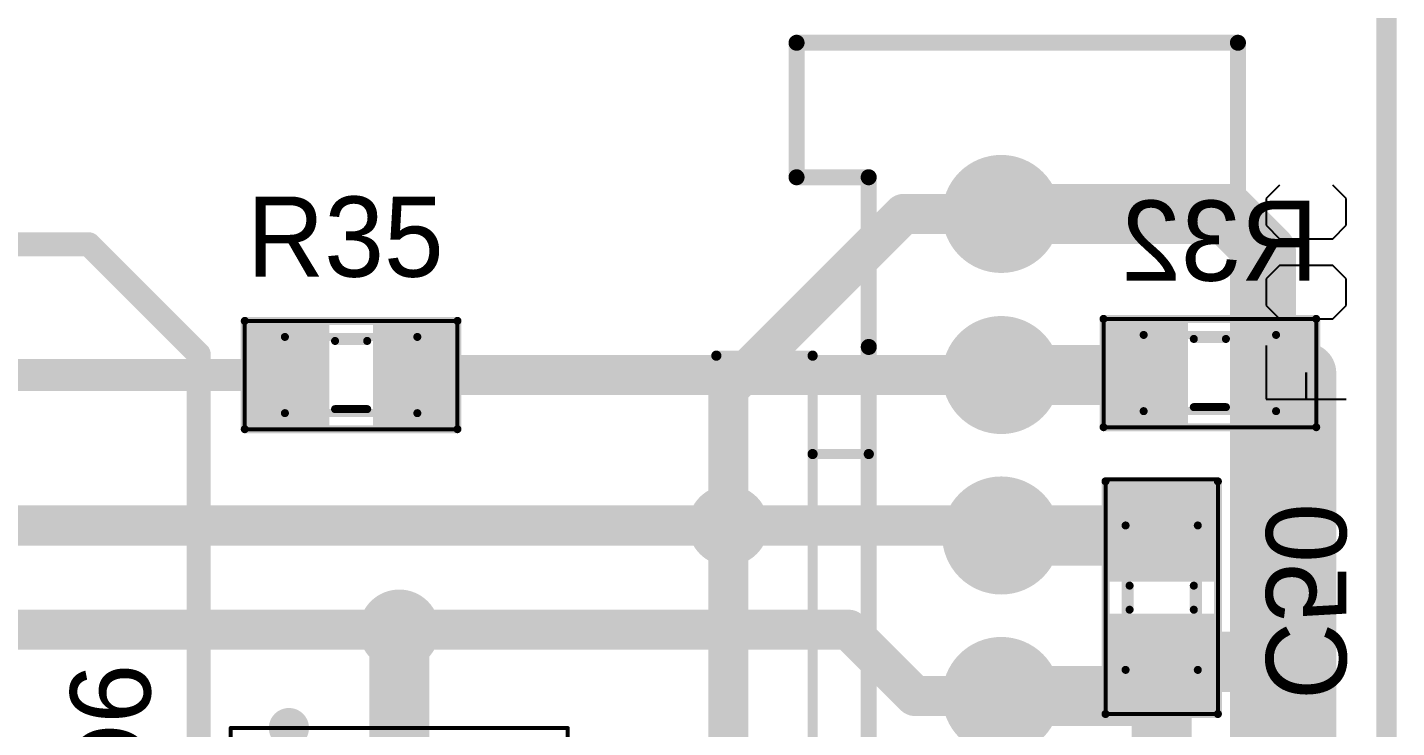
# Model space of a CAD drawing. Header units: millimetres. Extents: x 29 to 180, y 30 to 200.
# Drawn here: x 163.07 to 180.13, y 117.48 to 126.21 of the extents above; entities that cross this region are included whole.
import ezdxf

# ---------------------------------------------------------------- set-up
doc = ezdxf.new("R2010")
doc.units = ezdxf.units.MM
for name, color, linetype in [('BottomLayer', 5, 'Continuous'), ('BottomOverlay', 54, 'Continuous'), ('BottomPaste', 16, 'Continuous'), ('BottomSolder', 6, 'Continuous'), ('Mechanical1', 6, 'Continuous'), ('Mechanical13', 56, 'Continuous'), ('Mechanical15', 56, 'Continuous'), ('MultiLayer', 9, 'Continuous'), ('PadHoleLayer', 156, 'Continuous'), ('TopLayer', 1, 'Continuous'), ('TopOverlay', 2, 'Continuous'), ('TopPaste', 8, 'Continuous'), ('TopSolder', 216, 'Continuous'), ('ViaHoleLayer', 16, 'Continuous')]:
    doc.layers.add(name, color=color, linetype=linetype)

# ---------------------------------------------------------------- blocks, each defined once
blk = doc.blocks.new('SMD_C_0603_B_251')
at = {"layer": 'BottomLayer'}
for points in [[(-1.29999994, 0.5499989), (-1.29999994, -0.5499989), (-0.30000194, 0.5499989), (-0.30000194, -0.5499989)], [(0.2999994, 0.5499989), (0.2999994, -0.5499989), (1.2999974, 0.5499989), (1.2999974, -0.5499989)]]:
    blk.add_solid(points, dxfattribs=at)
at = {"layer": 'BottomOverlay', "const_width": 0.0999998}
for points in [[(-1.44999964, -0.7000011399999999), (-1.44999964, 0.7000011399999999)], [(1.44999964, 0.7000011399999999), (-1.44999964, 0.7000011399999999)], [(1.44999964, -0.7000011399999999), (1.44999964, 0.7000011399999999)], [(0.1499997, 0.40000174), (-0.1499997, 0.40000174)], [(0.1499997, -0.3999992), (-0.1499997, -0.3999992)], [(1.44999964, -0.7000011399999999), (-1.44999964, -0.7000011399999999)]]:
    blk.add_lwpolyline(points, dxfattribs=at)
at = {"layer": 'BottomOverlay', "const_width": 0.0499999}
for points in [[(-1.47499832, 0.7000011399999999, 1), (-1.42500096, 0.7000011399999999, 1)], [(-1.47499832, 0.7000011399999999, 1), (-1.42500096, 0.7000011399999999, 1)], [(1.42500096, 0.7000011399999999, 1), (1.47499832, 0.7000011399999999, 1)], [(1.42500096, 0.7000011399999999, 1), (1.47499832, 0.7000011399999999, 1)], [(-0.17499838, 0.40000174, 1), (-0.12500102, 0.40000174, 1)], [(0.12500102, 0.40000174, 1), (0.17499838, 0.40000174, 1)], [(-0.17499838, -0.3999992, 1), (-0.12500102, -0.3999992, 1)], [(0.12500102, -0.3999992, 1), (0.17499838, -0.3999992, 1)], [(-1.47499832, -0.7000011399999999, 1), (-1.42500096, -0.7000011399999999, 1)], [(-1.47499832, -0.7000011399999999, 1), (-1.42500096, -0.7000011399999999, 1)], [(1.42500096, -0.7000011399999999, 1), (1.47499832, -0.7000011399999999, 1)], [(1.42500096, -0.7000011399999999, 1), (1.47499832, -0.7000011399999999, 1)]]:
    blk.add_lwpolyline(points, format="xyb", close=True, dxfattribs=at)
at = {"layer": 'BottomPaste'}
for points in [[(-1.29999994, 0.5499989), (-1.29999994, -0.5499989), (-0.30000194, 0.5499989), (-0.30000194, -0.5499989)], [(0.2999994, 0.5499989), (0.2999994, -0.5499989), (1.2999974, 0.5499989), (1.2999974, -0.5499989)]]:
    blk.add_solid(points, dxfattribs=at)
at = {"layer": 'BottomSolder'}
for points in [[(-1.40159994, 0.6515989), (-1.40159994, -0.6515989), (-0.19840194, 0.6515989), (-0.19840194, -0.6515989)], [(0.1983994, 0.6515989), (0.1983994, -0.6515989), (1.4015974, 0.6515989), (1.4015974, -0.6515989)]]:
    blk.add_solid(points, dxfattribs=at)
at = {"layer": 'Mechanical13', "const_width": 0.0999998}
for points in [[(-0.90000074, -0.4499991), (-0.90000074, 0.45000164)], [(0.8999982, 0.45000164), (-0.90000074, 0.45000164)], [(0.8999982, -0.4499991), (0.8999982, 0.45000164)], [(0.8999982, -0.4499991), (-0.90000074, -0.4499991)]]:
    blk.add_lwpolyline(points, dxfattribs=at)
at = {"layer": 'Mechanical13', "const_width": 0.0499999}
for points in [[(-0.9249994199999999, 0.45000164, 1), (-0.8750020599999999, 0.45000164, 1)], [(-0.9249994199999999, 0.45000164, 1), (-0.8750020599999999, 0.45000164, 1)], [(0.8749995199999999, 0.45000164, 1), (0.9249968799999999, 0.45000164, 1)], [(0.8749995199999999, 0.45000164, 1), (0.9249968799999999, 0.45000164, 1)], [(-0.9249994199999999, -0.4499991, 1), (-0.8750020599999999, -0.4499991, 1)], [(-0.9249994199999999, -0.4499991, 1), (-0.8750020599999999, -0.4499991, 1)], [(0.8749995199999999, -0.4499991, 1), (0.9249968799999999, -0.4499991, 1)], [(0.8749995199999999, -0.4499991, 1), (0.9249968799999999, -0.4499991, 1)]]:
    blk.add_lwpolyline(points, format="xyb", close=True, dxfattribs=at)
at = {"layer": 'Mechanical15', "const_width": 0.0499999}
for points in [[(-1.47500086, -0.7000011399999999), (-1.47500086, 0.7000011399999999)], [(1.44999964, 0.7000011399999999), (-1.47500086, 0.7000011399999999)], [(1.44999964, -0.7000011399999999), (1.44999964, 0.7000011399999999)], [(1.44999964, -0.7000011399999999), (-1.47500086, -0.7000011399999999)]]:
    blk.add_lwpolyline(points, dxfattribs=at)
at = {"layer": 'Mechanical15', "const_width": 0.02499868}
for points in [[(-1.4875002, 0.7000011399999999, 1), (-1.46250152, 0.7000011399999999, 1)], [(-1.4875002, 0.7000011399999999, 1), (-1.46250152, 0.7000011399999999, 1)], [(1.4375003, 0.7000011399999999, 1), (1.46249898, 0.7000011399999999, 1)], [(1.4375003, 0.7000011399999999, 1), (1.46249898, 0.7000011399999999, 1)], [(-1.4875002, -0.7000011399999999, 1), (-1.46250152, -0.7000011399999999, 1)], [(-1.4875002, -0.7000011399999999, 1), (-1.46250152, -0.7000011399999999, 1)], [(1.4375003, -0.7000011399999999, 1), (1.46249898, -0.7000011399999999, 1)], [(1.4375003, -0.7000011399999999, 1), (1.46249898, -0.7000011399999999, 1)]]:
    blk.add_lwpolyline(points, format="xyb", close=True, dxfattribs=at)
blk = doc.blocks.new('SOT_23_DBV__380')
at = {"layer": 'Mechanical13', "const_width": 0.0999998}
for points in [[(-0.8750020599999999, -1.52499822), (-0.8750020599999999, 1.52500076)], [(-0.8750020599999999, 1.52500076), (0.8749995199999999, 1.52500076)], [(0.8749995199999999, -1.52499822), (0.8749995199999999, 1.52500076)], [(-0.8750020599999999, -1.52499822), (0.8749995199999999, -1.52499822)]]:
    blk.add_lwpolyline(points, dxfattribs=at)
at = {"layer": 'Mechanical13', "const_width": 0.0499999}
for points in [[(-0.90000074, 1.52500076, 1), (-0.85000338, 1.52500076, 1)], [(-0.90000074, 1.52500076, 1), (-0.85000338, 1.52500076, 1)], [(0.85000084, 1.52500076, 1), (0.8999982, 1.52500076, 1)], [(0.85000084, 1.52500076, 1), (0.8999982, 1.52500076, 1)], [(-0.90000074, -1.52499822, 1), (-0.85000338, -1.52499822, 1)], [(-0.90000074, -1.52499822, 1), (-0.85000338, -1.52499822, 1)], [(0.85000084, -1.52499822, 1), (0.8999982, -1.52499822, 1)], [(0.85000084, -1.52499822, 1), (0.8999982, -1.52499822, 1)]]:
    blk.add_lwpolyline(points, format="xyb", close=True, dxfattribs=at)
at = {"layer": 'Mechanical15'}
for points, const_width in [([(-2.10000088, -1.79999894), (-2.10000088, 1.80000148)], 0.0499999), ([(-2.10000088, 1.80000148), (2.09999834, 1.80000148)], 0.0499999), ([(2.09999834, -1.79999894), (2.09999834, 1.80000148)], 0.0499999), ([(0, -0.499999), (0, 0.50000154)], 0.0999998), ([(-0.50000154, 0), (0.499999, 0)], 0.0999998), ([(-2.10000088, -1.79999894), (2.09999834, -1.79999894)], 0.0499999)]:
    blk.add_lwpolyline(points, dxfattribs=dict(at, const_width=const_width))
for points, const_width in [([(-2.11250022, 1.80000148, 1), (-2.08750154, 1.80000148, 1)], 0.02499868), ([(-2.11250022, 1.80000148, 1), (-2.08750154, 1.80000148, 1)], 0.02499868), ([(2.087499, 1.80000148, 1), (2.11249768, 1.80000148, 1)], 0.02499868), ([(2.087499, 1.80000148, 1), (2.11249768, 1.80000148, 1)], 0.02499868), ([(-0.02499868, 0.50000154, 1), (0.02499868, 0.50000154, 1)], 0.0499999), ([(-0.52500022, 0, 1), (-0.47500286, 0, 1)], 0.0499999), ([(0.47500032, 0, 1), (0.52499768, 0, 1)], 0.0499999), ([(-0.02499868, -0.499999, 1), (0.02499868, -0.499999, 1)], 0.0499999), ([(-2.11250022, -1.79999894, 1), (-2.08750154, -1.79999894, 1)], 0.02499868), ([(-2.11250022, -1.79999894, 1), (-2.08750154, -1.79999894, 1)], 0.02499868), ([(2.087499, -1.79999894, 1), (2.11249768, -1.79999894, 1)], 0.02499868), ([(2.087499, -1.79999894, 1), (2.11249768, -1.79999894, 1)], 0.02499868)]:
    blk.add_lwpolyline(points, format="xyb", close=True, dxfattribs=dict(at, const_width=const_width))
at = {"layer": 'TopLayer'}
for points in [[(-0.8750020599999999, 0.6500012399999999), (-0.8750020599999999, 1.25000004), (-1.87500006, 0.6500012399999999), (-1.87500006, 1.25000004)], [(1.87499752, 0.6500012399999999), (1.87499752, 1.25000004), (0.8749995199999999, 0.6500012399999999), (0.8749995199999999, 1.25000004)], [(-0.8750020599999999, -0.2999994), (-0.8750020599999999, 0.2999994), (-1.87500006, -0.2999994), (-1.87500006, 0.2999994)], [(-0.8750020599999999, -1.2499975), (-0.8750020599999999, -0.6499986999999999), (-1.87500006, -1.2499975), (-1.87500006, -0.6499986999999999)], [(1.87499752, -1.2499975), (1.87499752, -0.6499986999999999), (0.8749995199999999, -1.2499975), (0.8749995199999999, -0.6499986999999999)]]:
    blk.add_solid(points, dxfattribs=at)
at = {"layer": 'TopOverlay'}
for points, const_width in [([(-1.25000004, 1.80000148, 1), (-1.50000208, 1.80000148, 1)], 0.2499995), ([(-1.56250132, 1.80000148, 1), (-1.43750284, 1.80000148, 1)], 0.12499848), ([(-1.31249928, 1.80000148, 1), (-1.1875008, 1.80000148, 1)], 0.12499848), ([(-0.55000144, 1.54999944, 1), (-0.45000164, 1.54999944, 1)], 0.0999998), ([(-0.55000144, 1.54999944, 1), (-0.45000164, 1.54999944, 1)], 0.0999998), ([(0.4499991, 1.54999944, 1), (0.5499989, 1.54999944, 1)], 0.0999998), ([(0.4499991, 1.54999944, 1), (0.5499989, 1.54999944, 1)], 0.0999998), ([(-0.55000144, -1.54999944, 1), (-0.45000164, -1.54999944, 1)], 0.0999998), ([(-0.55000144, -1.54999944, 1), (-0.45000164, -1.54999944, 1)], 0.0999998), ([(0.4499991, -1.54999944, 1), (0.5499989, -1.54999944, 1)], 0.0999998), ([(0.4499991, -1.54999944, 1), (0.5499989, -1.54999944, 1)], 0.0999998)]:
    blk.add_lwpolyline(points, format="xyb", close=True, dxfattribs=dict(at, const_width=const_width))
at = {"layer": 'TopOverlay', "const_width": 0.1999996}
for points in [[(-0.50000154, 1.54999944), (0.499999, 1.54999944)], [(-0.50000154, -1.54999944), (-0.50000154, 1.54999944)], [(0.499999, -1.54999944), (0.499999, 1.54999944)], [(-0.50000154, -1.54999944), (0.499999, -1.54999944)]]:
    blk.add_lwpolyline(points, dxfattribs=at)
at = {"layer": 'TopPaste'}
for points in [[(-0.8750020599999999, 0.6500012399999999), (-0.8750020599999999, 1.25000004), (-1.87500006, 0.6500012399999999), (-1.87500006, 1.25000004)], [(1.87499752, 0.6500012399999999), (1.87499752, 1.25000004), (0.8749995199999999, 0.6500012399999999), (0.8749995199999999, 1.25000004)], [(-0.8750020599999999, -0.2999994), (-0.8750020599999999, 0.2999994), (-1.87500006, -0.2999994), (-1.87500006, 0.2999994)], [(-0.8750020599999999, -1.2499975), (-0.8750020599999999, -0.6499986999999999), (-1.87500006, -1.2499975), (-1.87500006, -0.6499986999999999)], [(1.87499752, -1.2499975), (1.87499752, -0.6499986999999999), (0.8749995199999999, -1.2499975), (0.8749995199999999, -0.6499986999999999)]]:
    blk.add_solid(points, dxfattribs=at)
at = {"layer": 'TopSolder'}
for points in [[(-0.77340206, 0.54840124), (-0.77340206, 1.35160004), (-1.97660006, 0.54840124), (-1.97660006, 1.35160004)], [(1.97659752, 0.54840124), (1.97659752, 1.35160004), (0.77339952, 0.54840124), (0.77339952, 1.35160004)], [(-0.77340206, -0.4015994), (-0.77340206, 0.4015994), (-1.97660006, -0.4015994), (-1.97660006, 0.4015994)], [(-0.77340206, -1.3515975), (-0.77340206, -0.5483987), (-1.97660006, -1.3515975), (-1.97660006, -0.5483987)], [(1.97659752, -1.3515975), (1.97659752, -0.5483987), (0.77339952, -1.3515975), (0.77339952, -0.5483987)]]:
    blk.add_solid(points, dxfattribs=at)
blk = doc.blocks.new('SMD_R_0603_B_446')
at = {"layer": 'BottomLayer'}
for points in [[(-1.17499892, 0.52500022), (-1.17499892, -0.52500022), (-0.37500052, 0.52500022), (-0.37500052, -0.52500022)], [(0.37500052, 0.52500022), (0.37500052, -0.52500022), (1.17499892, 0.52500022), (1.17499892, -0.52500022)]]:
    blk.add_solid(points, dxfattribs=at)
at = {"layer": 'BottomOverlay', "const_width": 0.0999998}
for points in [[(-1.32500116, 0.67499992), (1.32500116, 0.67499992)], [(-1.32500116, -0.67499992), (-1.32500116, 0.67499992)], [(1.32500116, -0.67499992), (1.32500116, 0.67499992)], [(-0.1999996, 0.42500042), (0.1999996, 0.42500042)], [(-0.1999996, -0.42500042), (-0.0999998, -0.42500042)], [(-0.0999998, -0.42500042), (0.0999998, -0.42500042)], [(0.0999998, -0.42500042), (0.1999996, -0.42500042)], [(-1.32500116, -0.67499992), (1.32500116, -0.67499992)]]:
    blk.add_lwpolyline(points, dxfattribs=at)
at = {"layer": 'BottomOverlay', "const_width": 0.0499999}
for points in [[(-1.34999984, 0.67499992, 1), (-1.30000248, 0.67499992, 1)], [(-1.34999984, 0.67499992, 1), (-1.30000248, 0.67499992, 1)], [(1.30000248, 0.67499992, 1), (1.34999984, 0.67499992, 1)], [(1.30000248, 0.67499992, 1), (1.34999984, 0.67499992, 1)], [(-0.22499828, 0.42500042, 1), (-0.17500092, 0.42500042, 1)], [(0.17500092, 0.42500042, 1), (0.22499828, 0.42500042, 1)], [(-0.22499828, -0.42500042, 1), (-0.17500092, -0.42500042, 1)], [(-0.12499848, -0.42500042, 1), (-0.07500111999999999, -0.42500042, 1)], [(-0.12499848, -0.42500042, 1), (-0.07500111999999999, -0.42500042, 1)], [(0.07500111999999999, -0.42500042, 1), (0.12499848, -0.42500042, 1)], [(0.07500111999999999, -0.42500042, 1), (0.12499848, -0.42500042, 1)], [(0.17500092, -0.42500042, 1), (0.22499828, -0.42500042, 1)], [(-1.34999984, -0.67499992, 1), (-1.30000248, -0.67499992, 1)], [(-1.34999984, -0.67499992, 1), (-1.30000248, -0.67499992, 1)], [(1.30000248, -0.67499992, 1), (1.34999984, -0.67499992, 1)], [(1.30000248, -0.67499992, 1), (1.34999984, -0.67499992, 1)]]:
    blk.add_lwpolyline(points, format="xyb", close=True, dxfattribs=at)
at = {"layer": 'BottomPaste'}
for points in [[(-1.17499892, 0.52500022), (-1.17499892, -0.52500022), (-0.37500052, 0.52500022), (-0.37500052, -0.52500022)], [(0.37500052, 0.52500022), (0.37500052, -0.52500022), (1.17499892, 0.52500022), (1.17499892, -0.52500022)]]:
    blk.add_solid(points, dxfattribs=at)
at = {"layer": 'BottomSolder'}
for points in [[(-1.27659892, 0.6266002199999999), (-1.27659892, -0.6266002199999999), (-0.27340052, 0.6266002199999999), (-0.27340052, -0.6266002199999999)], [(0.27340052, 0.6266002199999999), (0.27340052, -0.6266002199999999), (1.27659892, 0.6266002199999999), (1.27659892, -0.6266002199999999)]]:
    blk.add_solid(points, dxfattribs=at)
at = {"layer": 'Mechanical13', "const_width": 0.0999998}
for points in [[(-0.8249996199999999, -0.47500032), (-0.8249996199999999, 0.47500032)], [(-0.8249996199999999, 0.47500032), (0.8249996199999999, 0.47500032)], [(0.8249996199999999, -0.47500032), (0.8249996199999999, 0.47500032)], [(-0.8249996199999999, -0.47500032), (0.8249996199999999, -0.47500032)]]:
    blk.add_lwpolyline(points, dxfattribs=at)
at = {"layer": 'Mechanical13', "const_width": 0.0499999}
for points in [[(-0.8499983, 0.47500032, 1), (-0.80000094, 0.47500032, 1)], [(-0.8499983, 0.47500032, 1), (-0.80000094, 0.47500032, 1)], [(0.80000094, 0.47500032, 1), (0.8499983, 0.47500032, 1)], [(0.80000094, 0.47500032, 1), (0.8499983, 0.47500032, 1)], [(-0.8499983, -0.47500032, 1), (-0.80000094, -0.47500032, 1)], [(-0.8499983, -0.47500032, 1), (-0.80000094, -0.47500032, 1)], [(0.80000094, -0.47500032, 1), (0.8499983, -0.47500032, 1)], [(0.80000094, -0.47500032, 1), (0.8499983, -0.47500032, 1)]]:
    blk.add_lwpolyline(points, format="xyb", close=True, dxfattribs=at)
at = {"layer": 'Mechanical15', "const_width": 0.0499999}
for points in [[(-1.32500116, -0.67499992), (-1.32500116, 0.67499992)], [(-1.32500116, 0.67499992), (1.32500116, 0.67499992)], [(1.32500116, -0.67499992), (1.32500116, 0.67499992)], [(-1.32500116, -0.67499992), (1.32500116, -0.67499992)]]:
    blk.add_lwpolyline(points, dxfattribs=at)
at = {"layer": 'Mechanical15', "const_width": 0.02499868}
for points in [[(-1.3375005, 0.67499992, 1), (-1.31250182, 0.67499992, 1)], [(-1.3375005, 0.67499992, 1), (-1.31250182, 0.67499992, 1)], [(1.31250182, 0.67499992, 1), (1.3375005, 0.67499992, 1)], [(1.31250182, 0.67499992, 1), (1.3375005, 0.67499992, 1)], [(-1.3375005, -0.67499992, 1), (-1.31250182, -0.67499992, 1)], [(-1.3375005, -0.67499992, 1), (-1.31250182, -0.67499992, 1)], [(1.31250182, -0.67499992, 1), (1.3375005, -0.67499992, 1)], [(1.31250182, -0.67499992, 1), (1.3375005, -0.67499992, 1)]]:
    blk.add_lwpolyline(points, format="xyb", close=True, dxfattribs=at)
blk = doc.blocks.new('SMD_R_0603_450')
at = {"layer": 'Mechanical13', "const_width": 0.0999998}
for points in [[(-0.8249996199999999, 0.47500032), (-0.8249996199999999, -0.47500032)], [(0.8249996199999999, 0.47500032), (-0.8249996199999999, 0.47500032)], [(0.8249996199999999, 0.47500032), (0.8249996199999999, -0.47500032)], [(0.8249996199999999, -0.47500032), (-0.8249996199999999, -0.47500032)]]:
    blk.add_lwpolyline(points, dxfattribs=at)
at = {"layer": 'Mechanical13', "const_width": 0.0499999}
for points in [[(-0.8499983, 0.47500032, 1), (-0.80000094, 0.47500032, 1)], [(-0.8499983, 0.47500032, 1), (-0.80000094, 0.47500032, 1)], [(0.80000094, 0.47500032, 1), (0.8499983, 0.47500032, 1)], [(0.80000094, 0.47500032, 1), (0.8499983, 0.47500032, 1)], [(-0.8499983, -0.47500032, 1), (-0.80000094, -0.47500032, 1)], [(-0.8499983, -0.47500032, 1), (-0.80000094, -0.47500032, 1)], [(0.80000094, -0.47500032, 1), (0.8499983, -0.47500032, 1)], [(0.80000094, -0.47500032, 1), (0.8499983, -0.47500032, 1)]]:
    blk.add_lwpolyline(points, format="xyb", close=True, dxfattribs=at)
at = {"layer": 'Mechanical15', "const_width": 0.0499999}
for points in [[(-1.32500116, 0.67499992), (-1.32500116, -0.67499992)], [(1.32500116, 0.67499992), (-1.32500116, 0.67499992)], [(1.32500116, 0.67499992), (1.32500116, -0.67499992)], [(1.32500116, -0.67499992), (-1.32500116, -0.67499992)]]:
    blk.add_lwpolyline(points, dxfattribs=at)
at = {"layer": 'Mechanical15', "const_width": 0.02499868}
for points in [[(-1.3375005, 0.67499992, 1), (-1.31250182, 0.67499992, 1)], [(-1.3375005, 0.67499992, 1), (-1.31250182, 0.67499992, 1)], [(1.31250182, 0.67499992, 1), (1.3375005, 0.67499992, 1)], [(1.31250182, 0.67499992, 1), (1.3375005, 0.67499992, 1)], [(-1.3375005, -0.67499992, 1), (-1.31250182, -0.67499992, 1)], [(-1.3375005, -0.67499992, 1), (-1.31250182, -0.67499992, 1)], [(1.31250182, -0.67499992, 1), (1.3375005, -0.67499992, 1)], [(1.31250182, -0.67499992, 1), (1.3375005, -0.67499992, 1)]]:
    blk.add_lwpolyline(points, format="xyb", close=True, dxfattribs=at)
at = {"layer": 'TopLayer'}
for points in [[(-0.37500052, -0.52500022), (-0.37500052, 0.52500022), (-1.17499892, -0.52500022), (-1.17499892, 0.52500022)], [(1.17499892, -0.52500022), (1.17499892, 0.52500022), (0.37500052, -0.52500022), (0.37500052, 0.52500022)]]:
    blk.add_solid(points, dxfattribs=at)
at = {"layer": 'TopOverlay', "const_width": 0.0999998}
for points in [[(1.32500116, 0.67499992), (-1.32500116, 0.67499992)], [(-1.32500116, 0.67499992), (-1.32500116, -0.67499992)], [(1.32500116, 0.67499992), (1.32500116, -0.67499992)], [(-0.0999998, 0.42500042), (-0.1999996, 0.42500042)], [(0.0999998, 0.42500042), (-0.0999998, 0.42500042)], [(0.1999996, 0.42500042), (0.0999998, 0.42500042)], [(0.1999996, -0.42500042), (-0.1999996, -0.42500042)], [(1.32500116, -0.67499992), (-1.32500116, -0.67499992)]]:
    blk.add_lwpolyline(points, dxfattribs=at)
at = {"layer": 'TopOverlay', "const_width": 0.0499999}
for points in [[(-1.34999984, 0.67499992, 1), (-1.30000248, 0.67499992, 1)], [(-1.34999984, 0.67499992, 1), (-1.30000248, 0.67499992, 1)], [(1.30000248, 0.67499992, 1), (1.34999984, 0.67499992, 1)], [(1.30000248, 0.67499992, 1), (1.34999984, 0.67499992, 1)], [(-0.22499828, 0.42500042, 1), (-0.17500092, 0.42500042, 1)], [(-0.12499848, 0.42500042, 1), (-0.07500111999999999, 0.42500042, 1)], [(-0.12499848, 0.42500042, 1), (-0.07500111999999999, 0.42500042, 1)], [(0.07500111999999999, 0.42500042, 1), (0.12499848, 0.42500042, 1)], [(0.07500111999999999, 0.42500042, 1), (0.12499848, 0.42500042, 1)], [(0.17500092, 0.42500042, 1), (0.22499828, 0.42500042, 1)], [(-0.22499828, -0.42500042, 1), (-0.17500092, -0.42500042, 1)], [(0.17500092, -0.42500042, 1), (0.22499828, -0.42500042, 1)], [(-1.34999984, -0.67499992, 1), (-1.30000248, -0.67499992, 1)], [(-1.34999984, -0.67499992, 1), (-1.30000248, -0.67499992, 1)], [(1.30000248, -0.67499992, 1), (1.34999984, -0.67499992, 1)], [(1.30000248, -0.67499992, 1), (1.34999984, -0.67499992, 1)]]:
    blk.add_lwpolyline(points, format="xyb", close=True, dxfattribs=at)
at = {"layer": 'TopPaste'}
for points in [[(-0.37500052, -0.52500022), (-0.37500052, 0.52500022), (-1.17499892, -0.52500022), (-1.17499892, 0.52500022)], [(1.17499892, -0.52500022), (1.17499892, 0.52500022), (0.37500052, -0.52500022), (0.37500052, 0.52500022)]]:
    blk.add_solid(points, dxfattribs=at)
at = {"layer": 'TopSolder'}
for points in [[(-0.27340052, -0.6266002199999999), (-0.27340052, 0.6266002199999999), (-1.27659892, -0.6266002199999999), (-1.27659892, 0.6266002199999999)], [(1.27659892, -0.6266002199999999), (1.27659892, 0.6266002199999999), (0.27340052, -0.6266002199999999), (0.27340052, 0.6266002199999999)]]:
    blk.add_solid(points, dxfattribs=at)
blk = doc.blocks.new('35362_0650_584')
at = {"layer": 'BottomLayer', "const_width": 0.6095999999999999}
for points in [[(-10.3124, 0, 1), (-9.7028, 0, 1)], [(-8.30453, 0, 1), (-7.694929999999999, 0, 1)], [(-6.30470418, 0, 1), (-5.69510418, 0, 1)], [(-4.30445418, 0, 1), (-3.69485418, 0, 1)], [(-2.30462582, 0, 1), (-1.69502582, 0, 1)]]:
    blk.add_lwpolyline(points, format="xyb", close=True, dxfattribs=at)
at = {"layer": 'BottomLayer'}
blk.add_solid([(-0.6095999999999999, -0.6095999999999999), (0.6095999999999999, -0.6095999999999999), (-0.6095999999999999, 0.6095999999999999), (0.6095999999999999, 0.6095999999999999)], dxfattribs=at)
at = {"layer": 'BottomSolder', "const_width": 0.7357516399999999}
for points in [[(-10.37547582, 0, 1), (-9.63972418, 0, 1)], [(-8.36760582, 0, 1), (-7.631854179999999, 0, 1)], [(-6.36778, 0, 1), (-5.63202836, 0, 1)], [(-4.367529999999999, 0, 1), (-3.63177836, 0, 1)], [(-2.36770164, 0, 1), (-1.63195, 0, 1)]]:
    blk.add_lwpolyline(points, format="xyb", close=True, dxfattribs=at)
at = {"layer": 'BottomSolder'}
blk.add_solid([(-0.7357516399999999, -0.7357516399999999), (0.7357516399999999, -0.7357516399999999), (-0.7357516399999999, 0.7357516399999999), (0.7357516399999999, 0.7357516399999999)], dxfattribs=at)
at = {"layer": 'PadHoleLayer', "const_width": 0.4064}
for points in [[(-10.2108, 0, 1), (-9.8044, 0, 1)], [(-8.20293, 0, 1), (-7.79653, 0, 1)], [(-6.20310418, 0, 1), (-5.79670418, 0, 1)], [(-4.20285418, 0, 1), (-3.79645418, 0, 1)], [(-2.20302582, 0, 1), (-1.79662582, 0, 1)], [(-0.2032, 0, 1), (0.2032, 0, 1)]]:
    blk.add_lwpolyline(points, format="xyb", close=True, dxfattribs=at)
at = {"layer": 'TopLayer', "const_width": 0.6095999999999999}
for points in [[(-10.3124, 0, 1), (-9.7028, 0, 1)], [(-8.30453, 0, 1), (-7.694929999999999, 0, 1)], [(-6.30470418, 0, 1), (-5.69510418, 0, 1)], [(-4.30445418, 0, 1), (-3.69485418, 0, 1)], [(-2.30462582, 0, 1), (-1.69502582, 0, 1)]]:
    blk.add_lwpolyline(points, format="xyb", close=True, dxfattribs=at)
at = {"layer": 'TopLayer'}
blk.add_solid([(-0.6095999999999999, -0.6095999999999999), (0.6095999999999999, -0.6095999999999999), (-0.6095999999999999, 0.6095999999999999), (0.6095999999999999, 0.6095999999999999)], dxfattribs=at)
at = {"layer": 'TopOverlay'}
for points, const_width in [([(0.9499981, 4.22500044), (-1.05000298, 4.22500044)], 0.254), ([(-0.05000244, 3.2249999), (-1.05000298, 4.22500044)], 0.254), ([(-0.05000244, 3.2249999), (0.9499981, 4.22500044)], 0.254), ([(2.14968582, 2.94978582), (-12.1412, 2.94978582)], 0.19981418), ([(-12.1412, -2.54973582), (-12.1412, 2.94978582)], 0.19981418), ([(2.14968582, -2.54973582), (2.14968582, 2.94978582)], 0.19981418), ([(-10.4648, -1.651), (-8.34982582, -1.64973)], 0.19981418), ([(-10.4648, -2.54973582), (-10.4648, -1.651)], 0.19981418), ([(0.34967418, -1.64973), (-8.34982582, -1.64973)], 0.19981418), ([(-7.01505582, -2.34992418), (-7.01505582, -1.64973)], 0.127), ([(-2.91507418, -1.64973), (-7.01505582, -1.64973)], 0.127), ([(-2.91507418, -2.34992418), (-2.91507418, -1.64973)], 0.127), ([(0.34967418, -2.54973582), (0.34967418, -1.64973)], 0.19981418), ([(-8.24103, -3.54965), (-8.24103, -2.34992418)], 0.127), ([(-1.84107582, -2.34992418), (-8.24103, -2.34992418)], 0.127), ([(-2.91507418, -2.34992418), (-7.01505582, -2.34992418)], 0.127), ([(-1.84107582, -3.54965), (-1.84107582, -2.34992418)], 0.127), ([(-10.4648, -2.54973582), (-12.1412, -2.54973582)], 0.19981418), ([(2.14968582, -2.54973582), (0.34967418, -2.54973582)], 0.19981418), ([(-1.84107582, -3.54965), (-8.24103, -3.54965)], 0.127)]:
    blk.add_lwpolyline(points, dxfattribs=dict(at, const_width=const_width))
for points, const_width in [([(-1.11350298, 4.22500044, 1), (-0.9865029799999999, 4.22500044, 1)], 0.127), ([(-1.11350298, 4.22500044, 1), (-0.9865029799999999, 4.22500044, 1)], 0.127), ([(0.8864981, 4.22500044, 1), (1.0134981, 4.22500044, 1)], 0.127), ([(0.8864981, 4.22500044, 1), (1.0134981, 4.22500044, 1)], 0.127), ([(-0.11350244, 3.2249999, 1), (0.01349756, 3.2249999, 1)], 0.127), ([(-0.11350244, 3.2249999, 1), (0.01349756, 3.2249999, 1)], 0.127), ([(-12.19115418, 2.94978582, 1), (-12.09124582, 2.94978582, 1)], 0.09990581999999999), ([(-12.19115418, 2.94978582, 1), (-12.09124582, 2.94978582, 1)], 0.09990581999999999), ([(2.09973164, 2.94978582, 1), (2.19964, 2.94978582, 1)], 0.09990581999999999), ([(2.09973164, 2.94978582, 1), (2.19964, 2.94978582, 1)], 0.09990581999999999), ([(-10.51475418, -1.651, 1), (-10.41484582, -1.651, 1)], 0.09990581999999999), ([(-10.51475418, -1.651, 1), (-10.41484582, -1.651, 1)], 0.09990581999999999), ([(-8.39978, -1.64973, 1), (-8.29987164, -1.64973, 1)], 0.09990581999999999), ([(-8.39978, -1.64973, 1), (-8.29987164, -1.64973, 1)], 0.09990581999999999), ([(-7.046805819999999, -1.64973, 1), (-6.98330582, -1.64973, 1)], 0.0635), ([(-7.046805819999999, -1.64973, 1), (-6.98330582, -1.64973, 1)], 0.0635), ([(-2.94682418, -1.64973, 1), (-2.88332418, -1.64973, 1)], 0.0635), ([(-2.94682418, -1.64973, 1), (-2.88332418, -1.64973, 1)], 0.0635), ([(0.29972, -1.64973, 1), (0.39962836, -1.64973, 1)], 0.09990581999999999), ([(0.29972, -1.64973, 1), (0.39962836, -1.64973, 1)], 0.09990581999999999), ([(-8.27278, -2.34992418, 1), (-8.20928, -2.34992418, 1)], 0.0635), ([(-8.27278, -2.34992418, 1), (-8.20928, -2.34992418, 1)], 0.0635), ([(-7.046805819999999, -2.34992418, 1), (-6.98330582, -2.34992418, 1)], 0.0635), ([(-7.046805819999999, -2.34992418, 1), (-6.98330582, -2.34992418, 1)], 0.0635), ([(-2.94682418, -2.34992418, 1), (-2.88332418, -2.34992418, 1)], 0.0635), ([(-2.94682418, -2.34992418, 1), (-2.88332418, -2.34992418, 1)], 0.0635), ([(-1.87282582, -2.34992418, 1), (-1.80932582, -2.34992418, 1)], 0.0635), ([(-1.87282582, -2.34992418, 1), (-1.80932582, -2.34992418, 1)], 0.0635), ([(-12.19115418, -2.54973582, 1), (-12.09124582, -2.54973582, 1)], 0.09990581999999999), ([(-12.19115418, -2.54973582, 1), (-12.09124582, -2.54973582, 1)], 0.09990581999999999), ([(-10.51475418, -2.54973582, 1), (-10.41484582, -2.54973582, 1)], 0.09990581999999999), ([(-10.51475418, -2.54973582, 1), (-10.41484582, -2.54973582, 1)], 0.09990581999999999), ([(0.29972, -2.54973582, 1), (0.39962836, -2.54973582, 1)], 0.09990581999999999), ([(0.29972, -2.54973582, 1), (0.39962836, -2.54973582, 1)], 0.09990581999999999), ([(2.09973164, -2.54973582, 1), (2.19964, -2.54973582, 1)], 0.09990581999999999), ([(2.09973164, -2.54973582, 1), (2.19964, -2.54973582, 1)], 0.09990581999999999), ([(-8.27278, -3.54965, 1), (-8.20928, -3.54965, 1)], 0.0635), ([(-8.27278, -3.54965, 1), (-8.20928, -3.54965, 1)], 0.0635), ([(-1.87282582, -3.54965, 1), (-1.80932582, -3.54965, 1)], 0.0635), ([(-1.87282582, -3.54965, 1), (-1.80932582, -3.54965, 1)], 0.0635)]:
    blk.add_lwpolyline(points, format="xyb", close=True, dxfattribs=dict(at, const_width=const_width))
at = {"layer": 'TopSolder', "const_width": 0.7357516399999999}
for points in [[(-10.37547582, 0, 1), (-9.63972418, 0, 1)], [(-8.36760582, 0, 1), (-7.631854179999999, 0, 1)], [(-6.36778, 0, 1), (-5.63202836, 0, 1)], [(-4.367529999999999, 0, 1), (-3.63177836, 0, 1)], [(-2.36770164, 0, 1), (-1.63195, 0, 1)]]:
    blk.add_lwpolyline(points, format="xyb", close=True, dxfattribs=at)
at = {"layer": 'TopSolder'}
blk.add_solid([(-0.7357516399999999, -0.7357516399999999), (0.7357516399999999, -0.7357516399999999), (-0.7357516399999999, 0.7357516399999999), (0.7357516399999999, 0.7357516399999999)], dxfattribs=at)

msp = doc.modelspace()

# ---------------------------------------------------------------- linework, layer by layer
at = {"layer": 'BottomLayer'}
for points, const_width in [([(171.80000184, 121.69860344), (173.98434596, 123.88294756)], 0.499999), ([(173.98434596, 123.88294756), (175.19999758, 123.88294756)], 0.499999), ([(152.1040011, 123.50400242), (163.83278892, 123.50400242)], 0.2999994), ([(163.83278892, 123.50400242), (165.1999998, 122.13679154)], 0.2999994), ([(165.1999998, 116.60000048), (165.1999998, 122.13679154)], 0.2999994), ([(175.19999758, 121.87507756), (177.0000778, 121.87507756)], 0.75000104), ([(177.0000778, 121.87507756), (177.02500028, 121.90000004)], 0.75000104), ([(178.57499972, 121.90000004), (178.90000034, 121.57499942)], 0.75000104), ([(178.70000074, 121.90000004), (179.00000014, 121.90000004)], 0.75000104), ([(179.00000014, 118.30000216), (179.00000014, 121.90000004)], 0.75000104), ([(171.80000184, 120.0000013), (171.80000184, 121.69860344)], 0.499999), ([(171.80000184, 117.02155158), (171.80000184, 120.0000013)], 0.499999), ([(175.19999758, 119.87525174), (177.17525144, 119.87525174)], 0.75000104), ([(177.17525144, 119.87525174), (177.2000012, 119.9000015)], 0.75000104), ([(167.69999734, 118.69999628), (167.70000242, 118.70000136)], 0.75000104), ([(167.69999734, 116.3750022), (167.69999734, 118.69999628)], 0.75000104), ([(177.2000012, 117.90000042), (177.2000012, 118.30000216)], 0.75000104), ([(177.2000012, 118.30000216), (179.00000014, 118.30000216)], 0.75000104), ([(179.00000014, 99.09999991999999), (179.00000014, 118.30000216)], 0.75000104), ([(175.19999758, 117.87500174), (177.17500252, 117.87500174)], 0.75000104), ([(177.17500252, 117.87500174), (177.2000012, 117.90000042)], 0.75000104), ([(177.2000012, 116.35000098), (177.2000012, 117.90000042)], 0.75000104)]:
    msp.add_lwpolyline(points, dxfattribs=dict(at, const_width=const_width))
for points, const_width in [([(173.85934748, 123.88294756, 1), (174.10934444, 123.88294756, 1)], 0.2499995), ([(173.85934748, 123.88294756, 1), (174.10934444, 123.88294756, 1)], 0.2499995), ([(175.0749991, 123.88294756, 1), (175.32499606, 123.88294756, 1)], 0.2499995), ([(163.75779034, 123.50400242, 1), (163.9077875, 123.50400242, 1)], 0.1499997), ([(163.75779034, 123.50400242, 1), (163.9077875, 123.50400242, 1)], 0.1499997), ([(165.12500122, 122.13679154, 1), (165.27499838, 122.13679154, 1)], 0.1499997), ([(165.12500122, 122.13679154, 1), (165.27499838, 122.13679154, 1)], 0.1499997), ([(175.01249732, 121.87507756, 1), (175.38749784, 121.87507756, 1)], 0.37500052), ([(176.81257754, 121.87507756, 1), (177.18757806, 121.87507756, 1)], 0.37500052), ([(176.81257754, 121.87507756, 1), (177.18757806, 121.87507756, 1)], 0.37500052), ([(176.83750002, 121.90000004, 1), (177.21250054, 121.90000004, 1)], 0.37500052), ([(178.38749946, 121.90000004, 1), (178.76249998, 121.90000004, 1)], 0.37500052), ([(178.51250048, 121.90000004, 1), (178.887501, 121.90000004, 1)], 0.37500052), ([(178.81249988, 121.90000004, 1), (179.1875004, 121.90000004, 1)], 0.37500052), ([(178.81249988, 121.90000004, 1), (179.1875004, 121.90000004, 1)], 0.37500052), ([(171.67500336, 121.69860344, 1), (171.92500032, 121.69860344, 1)], 0.2499995), ([(171.67500336, 121.69860344, 1), (171.92500032, 121.69860344, 1)], 0.2499995), ([(178.71250008, 121.57499942, 1), (179.0875006, 121.57499942, 1)], 0.37500052), ([(171.60000224, 120.0000013, 1), (172.00000144, 120.0000013, 1)], 0.3999992), ([(171.67500336, 120.0000013, 1), (171.92500032, 120.0000013, 1)], 0.2499995), ([(171.67500336, 120.0000013, 1), (171.92500032, 120.0000013, 1)], 0.2499995), ([(175.01249732, 119.87525174, 1), (175.38749784, 119.87525174, 1)], 0.37500052), ([(176.98775118, 119.87525174, 1), (177.3627517, 119.87525174, 1)], 0.37500052), ([(176.98775118, 119.87525174, 1), (177.3627517, 119.87525174, 1)], 0.37500052), ([(177.01250094, 119.9000015, 1), (177.38750146, 119.9000015, 1)], 0.37500052), ([(167.50000282, 118.70000136, 1), (167.90000202, 118.70000136, 1)], 0.3999992), ([(167.51249708, 118.69999628, 1), (167.8874976, 118.69999628, 1)], 0.37500052), ([(167.51249708, 118.69999628, 1), (167.8874976, 118.69999628, 1)], 0.37500052), ([(167.51250216, 118.70000136, 1), (167.88750268, 118.70000136, 1)], 0.37500052), ([(177.01250094, 118.30000216, 1), (177.38750146, 118.30000216, 1)], 0.37500052), ([(177.01250094, 118.30000216, 1), (177.38750146, 118.30000216, 1)], 0.37500052), ([(178.81249988, 118.30000216, 1), (179.1875004, 118.30000216, 1)], 0.37500052), ([(178.81249988, 118.30000216, 1), (179.1875004, 118.30000216, 1)], 0.37500052), ([(178.81249988, 118.30000216, 1), (179.1875004, 118.30000216, 1)], 0.37500052), ([(175.01249732, 117.87500174, 1), (175.38749784, 117.87500174, 1)], 0.37500052), ([(176.98750226, 117.87500174, 1), (177.36250278, 117.87500174, 1)], 0.37500052), ([(176.98750226, 117.87500174, 1), (177.36250278, 117.87500174, 1)], 0.37500052), ([(177.01250094, 117.90000042, 1), (177.38750146, 117.90000042, 1)], 0.37500052), ([(177.01250094, 117.90000042, 1), (177.38750146, 117.90000042, 1)], 0.37500052), ([(177.01250094, 117.90000042, 1), (177.38750146, 117.90000042, 1)], 0.37500052)]:
    msp.add_lwpolyline(points, format="xyb", close=True, dxfattribs=dict(at, const_width=const_width))
at = {"layer": 'BottomSolder', "const_width": 0.5015992}
for points in [[(171.54920224, 120.0000013, 1), (172.05080144, 120.0000013, 1)], [(167.44920282, 118.70000136, 1), (167.95080202, 118.70000136, 1)]]:
    msp.add_lwpolyline(points, format="xyb", close=True, dxfattribs=at)
at = {"layer": 'Mechanical1', "const_width": 0.254}
msp.add_lwpolyline([(180.00000068, 30.00000096), (180.00000068, 200.00000132)], dxfattribs=at)
at = {"layer": 'MultiLayer', "const_width": 0.3999992}
for points in [[(171.60000224, 120.0000013, 1), (172.00000144, 120.0000013, 1)], [(167.50000282, 118.70000136, 1), (167.90000202, 118.70000136, 1)]]:
    msp.add_lwpolyline(points, format="xyb", close=True, dxfattribs=at)
at = {"layer": 'TopLayer'}
for points, const_width in [([(175.19999758, 123.88294756), (178.0170557, 123.88294756)], 0.75000104), ([(178.0170557, 123.88294756), (178.50000114, 123.40000212)], 0.75000104), ([(178.50000114, 98.50000112), (178.50000114, 123.40000212)], 0.75000104), ([(160.5750027, 121.87500136), (166.32499882, 121.87500136)], 0.3999992), ([(167.80000222, 121.80000024), (167.87507954, 121.87507756)], 0.499999), ([(167.87507954, 121.87507756), (175.19999758, 121.87507756)], 0.499999), ([(152.60000214, 120.0000013), (171.80000184, 120.0000013)], 0.499999), ([(171.80000184, 120.0000013), (175.07524802, 120.0000013)], 0.499999), ([(175.07524802, 120.0000013), (175.19999758, 119.87525174)], 0.499999), ([(156.90000116, 118.70000136), (167.70000242, 118.70000136)], 0.499999), ([(167.70000242, 118.70000136), (173.30000138, 118.70000136)], 0.499999), ([(173.30000138, 118.70000136), (174.125001, 117.87500174)], 0.499999), ([(174.125001, 117.87500174), (175.19999758, 117.87500174)], 0.499999)]:
    msp.add_lwpolyline(points, dxfattribs=dict(at, const_width=const_width))
for points, const_width in [([(175.01249732, 123.88294756, 1), (175.38749784, 123.88294756, 1)], 0.37500052), ([(177.82955544, 123.88294756, 1), (178.20455596, 123.88294756, 1)], 0.37500052), ([(177.82955544, 123.88294756, 1), (178.20455596, 123.88294756, 1)], 0.37500052), ([(178.31250088, 123.40000212, 1), (178.6875014, 123.40000212, 1)], 0.37500052), ([(178.31250088, 123.40000212, 1), (178.6875014, 123.40000212, 1)], 0.37500052), ([(166.22499902, 121.87500136, 1), (166.42499862, 121.87500136, 1)], 0.1999996), ([(167.67500374, 121.80000024, 1), (167.9250007, 121.80000024, 1)], 0.2499995), ([(167.75008106, 121.87507756, 1), (168.00007802, 121.87507756, 1)], 0.2499995), ([(167.75008106, 121.87507756, 1), (168.00007802, 121.87507756, 1)], 0.2499995), ([(175.0749991, 121.87507756, 1), (175.32499606, 121.87507756, 1)], 0.2499995), ([(171.60000224, 120.0000013, 1), (172.00000144, 120.0000013, 1)], 0.3999992), ([(171.67500336, 120.0000013, 1), (171.92500032, 120.0000013, 1)], 0.2499995), ([(171.67500336, 120.0000013, 1), (171.92500032, 120.0000013, 1)], 0.2499995), ([(174.95024954, 120.0000013, 1), (175.2002465, 120.0000013, 1)], 0.2499995), ([(174.95024954, 120.0000013, 1), (175.2002465, 120.0000013, 1)], 0.2499995), ([(175.0749991, 119.87525174, 1), (175.32499606, 119.87525174, 1)], 0.2499995), ([(167.50000282, 118.70000136, 1), (167.90000202, 118.70000136, 1)], 0.3999992), ([(167.57500394, 118.70000136, 1), (167.8250009, 118.70000136, 1)], 0.2499995), ([(167.57500394, 118.70000136, 1), (167.8250009, 118.70000136, 1)], 0.2499995), ([(173.1750029, 118.70000136, 1), (173.42499986, 118.70000136, 1)], 0.2499995), ([(173.1750029, 118.70000136, 1), (173.42499986, 118.70000136, 1)], 0.2499995), ([(174.00000252, 117.87500174, 1), (174.24999948, 117.87500174, 1)], 0.2499995), ([(174.00000252, 117.87500174, 1), (174.24999948, 117.87500174, 1)], 0.2499995), ([(175.0749991, 117.87500174, 1), (175.32499606, 117.87500174, 1)], 0.2499995)]:
    msp.add_lwpolyline(points, format="xyb", close=True, dxfattribs=dict(at, const_width=const_width))
at = {"layer": 'TopOverlay'}
for p, q in [((178.66693502, 124.24080816), (178.50032118, 124.07419686)), ((179.49999914, 124.07419686), (179.3333853, 124.24080816)), ((178.50032118, 124.07419686), (178.50032118, 123.74097172)), ((179.49999914, 123.74097172), (179.49999914, 124.07419686)), ((178.50032118, 123.74097172), (178.66693502, 123.57435788)), ((179.3333853, 123.57435788), (179.49999914, 123.74097172)), ((178.66693502, 123.57435788), (179.3333853, 123.57435788)), ((178.66693502, 123.2411302), (178.50032118, 123.0745189)), ((179.3333853, 123.2411302), (178.66693502, 123.2411302)), ((179.49999914, 123.0745189), (179.3333853, 123.2411302)), ((178.50032118, 123.0745189), (178.50032118, 122.74129376)), ((179.49999914, 122.74129376), (179.49999914, 123.0745189)), ((178.50032118, 122.74129376), (178.66693502, 122.57467992)), ((179.3333853, 122.57467992), (179.49999914, 122.74129376)), ((178.66693502, 122.57467992), (179.3333853, 122.57467992)), ((178.50032118, 122.24145224), (178.50032118, 121.57500196)), ((179.00016016, 121.57500196), (179.00016016, 121.9082271)), ((179.00016016, 121.9082271), (179.00016016, 121.57500196)), ((178.50032118, 121.57500196), (179.00016016, 121.57500196)), ((179.00016016, 121.57500196), (179.49999914, 121.57500196))]:
    msp.add_line(p, q, dxfattribs=at)
at = {"layer": 'TopSolder', "const_width": 0.5015992}
for points in [[(171.54920224, 120.0000013, 1), (172.05080144, 120.0000013, 1)], [(167.44920282, 118.70000136, 1), (167.95080202, 118.70000136, 1)]]:
    msp.add_lwpolyline(points, format="xyb", close=True, dxfattribs=at)
at = {"layer": 'ViaHoleLayer', "const_width": 0.2499995}
for points in [[(171.67500336, 120.0000013, 1), (171.92500032, 120.0000013, 1)], [(167.57500394, 118.70000136, 1), (167.8250009, 118.70000136, 1)]]:
    msp.add_lwpolyline(points, format="xyb", close=True, dxfattribs=at)

# ---------------------------------------------------------------- block references
for name, p, rotation in [('35362_0650_584', (175.19999758, 113.87534756), 270), ('SMD_R_0603_450', (167.09999854, 121.87500136), 180), ('SMD_R_0603_B_446', (177.8, 121.90000004), 360), ('SMD_C_0603_B_251', (177.2000012, 119.10000056), 270), ('SOT_23_DBV__380', (167.69999734, 115.67500106), 360)]:
    msp.add_blockref(name, p, dxfattribs=dict(rotation=rotation))

# ---------------------------------------------------------------- texts
at = {"layer": 'BottomOverlay', "text_generation_flag": 2}
msp.add_text('R32', height=1.00000054, dxfattribs=at).set_placement((179.14999984, 123.05000028))
msp.add_text('C50', height=1.00000054, rotation=270, dxfattribs=at).set_placement((178.50000114, 117.82500184))
at = {"layer": 'TopOverlay'}
msp.add_text('R35', height=1.00000054, dxfattribs=at).set_placement((165.80000114, 123.10000018))
msp.add_text('DD6', height=1.00000054, rotation=90, dxfattribs=at).set_placement((164.600001, 115.59999994))

doc.saveas('drawing.dxf')
